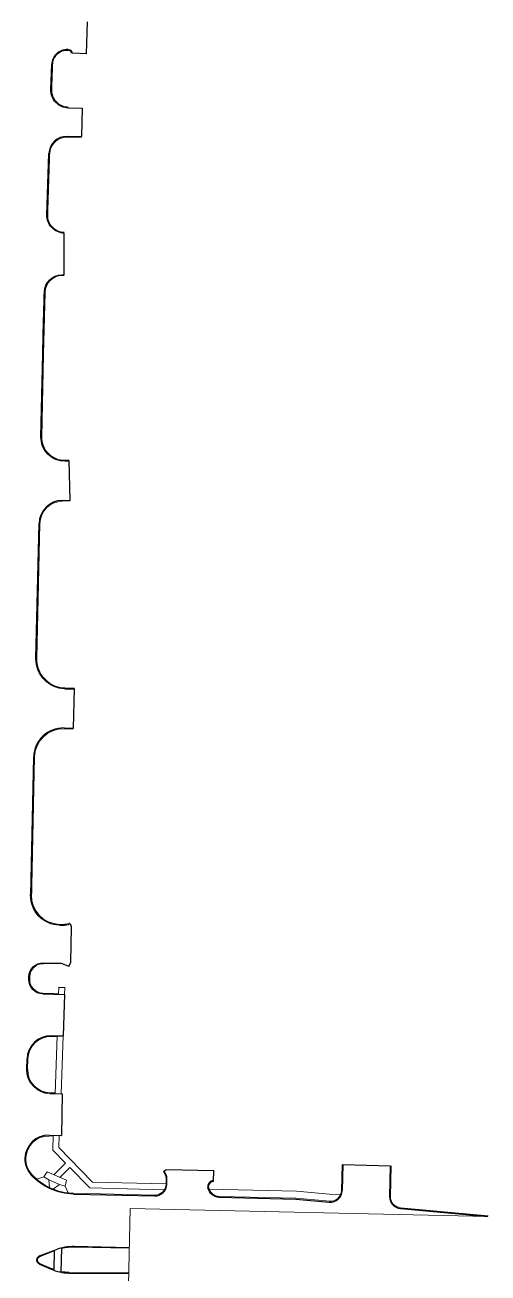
# Model space of a CAD drawing. Extents: x 2536801 to 2538856, y 7112140 to 7131569.
# Drawn here: x 2538312 to 2538702, y 7125039 to 7126091 of the extents above; entities that cross this region are included whole.
import ezdxf

# ---------------------------------------------------------------- set-up
doc = ezdxf.new("R2010")
doc.units = 0
doc.header["$LTSCALE"] = 100
doc.header["$MEASUREMENT"] = 0
for name, color, linetype, lineweight in [('D_BOC_FR', 3, 'Continuous', 13), ('D_BOC_MISC', 6, 'Continuous', 13), ('D_BOC_XST', 4, 'Continuous', 13), ('D_DRVWY_1', 6, 'Continuous', 30), ('D_FOC_FR', 3, 'Continuous', 30), ('D_FOC_XST', 4, 'Continuous', 30)]:
    doc.layers.add(name, color=color, linetype=linetype, lineweight=lineweight)

msp = doc.modelspace()

# ---------------------------------------------------------------- linework, layer by layer
at = {"layer": 'D_BOC_FR', "lineweight": 0}
for p, q in [((2538334.2, 7126032), (2538335.2, 7126061.7)), ((2538330.8, 7125926.1), (2538332.8, 7125986.9)), ((2538326, 7125743.8), (2538327.5, 7125813.4)), ((2538321.8, 7125557.4), (2538324.3, 7125670.7)), ((2538317.2, 7125352.3), (2538319.9, 7125474.4)), ((2538315.6, 7125282.1), (2538315.8, 7125291.8)), ((2538313.9, 7125205.9), (2538314.3, 7125225))]:
    msp.add_line(p, q, dxfattribs=at)
at = {"layer": 'D_BOC_FR', "lineweight": 0, "extrusion": (0, 0, -1)}
msp.add_arc((-2544323.3, 7125679.2), 5997.3, 1.28282, 1.81344, dxfattribs=at)
at = {"layer": 'D_BOC_MISC'}
for p, q in [((2538340.3, 7125280.2), (2538340.1, 7125274.3)), ((2538345.3, 7125280.1), (2538345.1, 7125274.2)), ((2538338.9, 7125239.3), (2538337.2, 7125190.5)), ((2538343.9, 7125239.2), (2538342.2, 7125190.4)), ((2538335.2, 7125143.1), (2538335.6, 7125155.6)), ((2538340.3, 7125145.1), (2538340.6, 7125155.4)), ((2538335.2, 7125143.1), (2538346.1, 7125132)), ((2538340.3, 7125145.1), (2538368.6, 7125116.1)), ((2538327.7, 7125120.6), (2538330.5, 7125124.8)), ((2538330.5, 7125124.8), (2538346.9, 7125117.6)), ((2538336.2, 7125122.3), (2538346.1, 7125132)), ((2538341.1, 7125120.1), (2538349.6, 7125128.4)), ((2538349.6, 7125128.4), (2538366.5, 7125111.2)), ((2538321.7, 7125118.6), (2538321.3, 7125118.1)), ((2538327.7, 7125120.6), (2538321.7, 7125118.6)), ((2538327.7, 7125120.6), (2538331.9, 7125117.9)), ((2538331.9, 7125117.9), (2538332.5, 7125111.6)), ((2538331.9, 7125117.9), (2538340.8, 7125114)), ((2538335.6, 7125110.2), (2538340.8, 7125114)), ((2538340.8, 7125114), (2538345.7, 7125112.8)), ((2538345.7, 7125112.8), (2538346.9, 7125117.6)), ((2538368.6, 7125116.1), (2538430.7, 7125114.6)), ((2538332.5, 7125111.6), (2538332.2, 7125111)), ((2538335.4, 7125109.5), (2538335.6, 7125110.2)), ((2538348.3, 7125107), (2538345.7, 7125112.8)), ((2538348.3, 7125106.3), (2538348.3, 7125107)), ((2538366.5, 7125111.2), (2538429.4, 7125109.7)), ((2538467.1, 7125110.1), (2538540.6, 7125108.5)), ((2538540.6, 7125108.5), (2538568.5, 7125105.9)), ((2538577.9, 7125105.7), (2538568.5, 7125105.9))]:
    msp.add_line(p, q, dxfattribs=at)
at = {"layer": 'D_BOC_XST', "linetype": 'Continuous', "lineweight": 0}
for p, q in [((2538352.7, 7125106.7), (2538421.2, 7125105.2)), ((2538475.6, 7125103.9), (2538540.2, 7125102.5)), ((2538540.3, 7125102.5), (2538568.4, 7125099.9)), ((2538628.3, 7125094.5), (2538702.1, 7125087.7)), ((2538324.5, 7125053.4), (2538336.7, 7125058.1)), ((2538353.4, 7125061.3), (2538399.7, 7125060.4)), ((2538324.4, 7125047.5), (2538334.1, 7125043.3)), ((2538348.8, 7125040.1), (2538399.2, 7125039.7))]:
    msp.add_line(p, q, dxfattribs=at)
for centre, radius, start, end in [((2538331.8, 7125135.6), 19.3, 178.2586, 222.7596), ((2538325.7, 7125050.3), 3.33, 110.7445, 176.7174), ((2538349.6, 7125079.5), 39.3, 246.6958, 250.2975), ((2538349.6, 7125079.5), 39.3, 259.3085, 268.7201)]:
    msp.add_arc(centre, radius, start, end, dxfattribs=at)
at = {"layer": 'D_BOC_XST', "linetype": 'Continuous', "lineweight": 0, "extrusion": (0, 0, -1)}
for centre, radius, start, end in [((-2538353.8, 7125156), 49.3, 271.2797, 317.2401), ((-2538352.5, 7125022), 39.3, 75.6638, 91.2799), ((-2538325.7, 7125050.6), 3.33, 293.3042, 359.2771)]:
    msp.add_arc(centre, radius, start, end, dxfattribs=at)
at = {"layer": 'D_DRVWY_1'}
for p, q in [((2538363.7, 7126066.7), (2538364.5, 7126093.5)), ((2538347.9, 7126070.2), (2538348.7, 7126070.2)), ((2538363.7, 7126066.7), (2538351.5, 7126067.1)), ((2538348.4, 7126021), (2538360, 7126020.8)), ((2538360, 7126020.8), (2538359.6, 7125996.8)), ((2538347.2, 7125997), (2538359.6, 7125996.8)), ((2538345, 7125880.5), (2538345, 7125915.5)), ((2538343, 7125880.4), (2538345, 7125880.5)), ((2538345.7, 7125723.5), (2538349.1, 7125723.6)), ((2538349.9, 7125690.6), (2538349.1, 7125723.6)), ((2538343.2, 7125690.4), (2538349.9, 7125690.6)), ((2538345.5, 7125531.7), (2538353.6, 7125531.5)), ((2538352.6, 7125498.5), (2538353.6, 7125531.5)), ((2538344.8, 7125498.7), (2538352.6, 7125498.5)), ((2538341.1, 7125332.5), (2538343.6, 7125332.5)), ((2538351.1, 7125331.1), (2538350.1, 7125333.7)), ((2538350.4, 7125301.5), (2538351.1, 7125331.1)), ((2538327.4, 7125300.8), (2538341.5, 7125300.5)), ((2538348.7, 7125297.7), (2538343.5, 7125300.1)), ((2538348.7, 7125297.7), (2538350.4, 7125301.5)), ((2538326.8, 7125274.6), (2538345.4, 7125274.2)), ((2538340.3, 7125280.2), (2538345.3, 7125280.1)), ((2538344.3, 7125239.2), (2538345.4, 7125274.2)), ((2538334, 7125239.4), (2538344.3, 7125239.2)), ((2538332.9, 7125190.6), (2538343.3, 7125190.4)), ((2538343.3, 7125190.4), (2538342.5, 7125155.4)), ((2538332.3, 7125155.6), (2538342.5, 7125155.4)), ((2538428.6, 7125125.1), (2538430.7, 7125126.8)), ((2538430.7, 7125126.8), (2538471, 7125125.9)), ((2538470.8, 7125116.7), (2538471, 7125125.9)), ((2538579.7, 7125130.8), (2538579.2, 7125109)), ((2538579.7, 7125130.8), (2538619.7, 7125129.9)), ((2538619.7, 7125129.9), (2538619.1, 7125104)), ((2538431.4, 7125114.4), (2538431.4, 7125118.6))]:
    msp.add_line(p, q, dxfattribs=at)
at = {"layer": 'D_DRVWY_1', "lineweight": 0}
for p, q in [((2538347.9, 7126069.5), (2538348.6, 7126069.5)), ((2538347.2, 7125996.3), (2538359.6, 7125996.1)), ((2538343, 7125879.8), (2538345, 7125879.8)), ((2538345.7, 7125724.2), (2538349.1, 7125724.2)), ((2538343.2, 7125689.8), (2538349.9, 7125689.9)), ((2538345.6, 7125532.3), (2538353.6, 7125532.2)), ((2538344.8, 7125498), (2538352.5, 7125497.9)), ((2538341.1, 7125333.2), (2538343.6, 7125333.1)), ((2538327.4, 7125300.2), (2538341.5, 7125299.9)), ((2538326.8, 7125275.3), (2538340.1, 7125275)), ((2538334, 7125238.8), (2538338.9, 7125238.7)), ((2538332.9, 7125191.3), (2538337.2, 7125191.2)), ((2538332.3, 7125155), (2538335.6, 7125154.9)), ((2538579.1, 7125130.8), (2538578.6, 7125109)), ((2538620.4, 7125129.8), (2538619.8, 7125104)), ((2538430.7, 7125114.4), (2538430.8, 7125119.1))]:
    msp.add_line(p, q, dxfattribs=at)
at = {"layer": 'D_DRVWY_1'}
for centre, radius, start, end in [((2538347.4, 7126057.2), 13, 87.4624, 178.1749), ((2538347, 7125982), 15, 88.9117, 178.1749), ((2538343.7, 7125670.4), 20, 91.2, 178.7172), ((2538344.2, 7125473.7), 25, 88.7172, 178.7172), ((2538343.9, 7125348.5), 16, 268.7172, 292.5456), ((2538341.4, 7125295.5), 5, 65.6659, 88.7172), ((2538333.6, 7125219.4), 20, 88.7172, 178.7172), ((2538331.8, 7125135.6), 20, 88.7172, 178.2586), ((2538420.4, 7125118.7), 11, 359.539, 38.279), ((2538421.4, 7125114.5), 10, 268.7201, 359.5157), ((2538470.9, 7125112.3), 5, 91.8799, 190.9513), ((2538569.2, 7125109.2), 10, 264.78, 358.6507), ((2538629.1, 7125103.8), 10, 178.6547, 264.78)]:
    msp.add_arc(centre, radius, start, end, dxfattribs=at)
at = {"layer": 'D_DRVWY_1', "lineweight": 0}
for centre, radius, start, end in [((2538347.4, 7126057.2), 12.3, 87.4624, 178.1749), ((2538347, 7125982), 14.3, 88.9117, 178.1749), ((2538343.7, 7125670.4), 19.3, 91.2, 179.0857), ((2538344.2, 7125473.7), 24.3, 88.7172, 178.3887), ((2538343.9, 7125348.5), 15.3, 268.7172, 292.5456), ((2538333.6, 7125219.4), 19.3, 88.7172, 178.7172), ((2538331.8, 7125135.6), 19.3, 88.7172, 178.2586), ((2538420.4, 7125118.7), 10.3, 2.3379, 38.279), ((2538421.4, 7125114.5), 9.33, 268.7201, 359.5157), ((2538470.9, 7125112.3), 4.33, 92.3773, 190.9513), ((2538569.2, 7125109.2), 9.33, 264.78, 358.6507), ((2538629.1, 7125103.8), 9.33, 178.6547, 264.78)]:
    msp.add_arc(centre, radius, start, end, dxfattribs=at)
at = {"layer": 'D_DRVWY_1', "lineweight": 0, "extrusion": (0, 0, -1)}
for centre, radius, start, end in [((-2538348.5, 7126067.2), 2.33, 92.5376, 181.4446), ((-2538348.7, 7126036), 14.3, 271.0883, 1.8251), ((-2538345.3, 7125930.5), 14.3, 271.1974, 1.8251), ((-2538343.2, 7125865.5), 14.3, 1.7841, 89.034), ((-2538345.3, 7125743.5), 19.3, 268.8, 0.9143), ((-2538346.1, 7125556.7), 24.3, 271.2828, 1.6113), ((-2538341.6, 7125357.5), 24.3, 271.2828, 1.2828), ((-2538327.1, 7125288.8), 11.3, 1.2828, 91.2828), ((-2538327.1, 7125286.6), 11.3, 271.2828, 1.2828), ((-2538333.4, 7125210.6), 19.3, 271.2828, 1.2828), ((-2538475.8, 7125113.3), 9.33, 271.2799, 349.0487)]:
    msp.add_arc(centre, radius, start, end, dxfattribs=at)
at = {"layer": 'D_DRVWY_1', "extrusion": (0, 0, -1)}
for centre, radius, start, end in [((-2538348.5, 7126067.2), 3, 92.5376, 181.4446), ((-2538348.7, 7126036), 15, 271.0883, 1.8251), ((-2538345.3, 7125930.5), 15, 271.146, 1.8251), ((-2538343.2, 7125865.5), 15, 1.7841, 89.034), ((-2538345.3, 7125743.5), 20, 268.8, 1.2828), ((-2538346.1, 7125556.7), 25, 271.2828, 1.2828), ((-2538341.6, 7125357.5), 25, 271.2828, 1.2828), ((-2538327.1, 7125288.8), 12, 1.2828, 91.2828), ((-2538327.1, 7125286.6), 12, 271.2828, 1.2828), ((-2538333.4, 7125210.6), 20, 271.2828, 1.2828), ((-2538475.8, 7125113.3), 10, 271.2799, 349.0487)]:
    msp.add_arc(centre, radius, start, end, dxfattribs=at)
at = {"layer": 'D_FOC_FR'}
for p, q in [((2538333.7, 7126036.5), (2538334.4, 7126057.6)), ((2538330.3, 7125931), (2538332, 7125982.5)), ((2538325.3, 7125743.9), (2538326.9, 7125813.5)), ((2538321.1, 7125557.2), (2538323.7, 7125670.9)), ((2538316.7, 7125358.1), (2538319.3, 7125474.3)), ((2538315.1, 7125286.9), (2538315.1, 7125289.1)), ((2538313.4, 7125211.1), (2538313.6, 7125219.9))]:
    msp.add_line(p, q, dxfattribs=at)
at = {"layer": 'D_FOC_FR', "extrusion": (0, 0, -1)}
msp.add_arc((-2544323.3, 7125679.2), 5998, 1.28282, 1.7841, dxfattribs=at)
at = {"layer": 'D_FOC_XST'}
for p, q in [((2538352.7, 7125106), (2538421, 7125104.5)), ((2538475.6, 7125103.3), (2538540.2, 7125101.8)), ((2538540.2, 7125101.8), (2538568.3, 7125099.3)), ((2538628.2, 7125093.8), (2538702, 7125087.1)), ((2538353.4, 7125062), (2538399.7, 7125061)), ((2538324.2, 7125054.1), (2538338.4, 7125059.4)), ((2538336.4, 7125041.7), (2538336.8, 7125058.8)), ((2538342.3, 7125040.1), (2538342.8, 7125060.8)), ((2538324.1, 7125046.9), (2538333.8, 7125042.7)), ((2538348.7, 7125039.5), (2538399.2, 7125039))]:
    msp.add_line(p, q, dxfattribs=at)
at = {"layer": 'D_FOC_XST', "lineweight": 13}
for p, q in [((2538398.6, 7125014), (2538400.4, 7125093.8)), ((2538400.5, 7125093.8), (2538702, 7125087.1))]:
    msp.add_line(p, q, dxfattribs=at)
at = {"layer": 'D_FOC_XST'}
for centre, radius, start, end in [((2538331.8, 7125135.6), 20, 178.2586, 222.7596), ((2538325.7, 7125050.3), 4, 110.7445, 176.7174), ((2538349.6, 7125079.5), 40, 246.6958, 268.7201)]:
    msp.add_arc(centre, radius, start, end, dxfattribs=at)
at = {"layer": 'D_FOC_XST', "extrusion": (0, 0, -1)}
for centre, radius, start, end in [((-2538353.8, 7125156), 50, 271.2797, 317.2401), ((-2538352.5, 7125022), 40, 69.2555, 91.2799), ((-2538325.7, 7125050.6), 4, 293.3042, 359.2771)]:
    msp.add_arc(centre, radius, start, end, dxfattribs=at)

doc.saveas('drawing.dxf')
